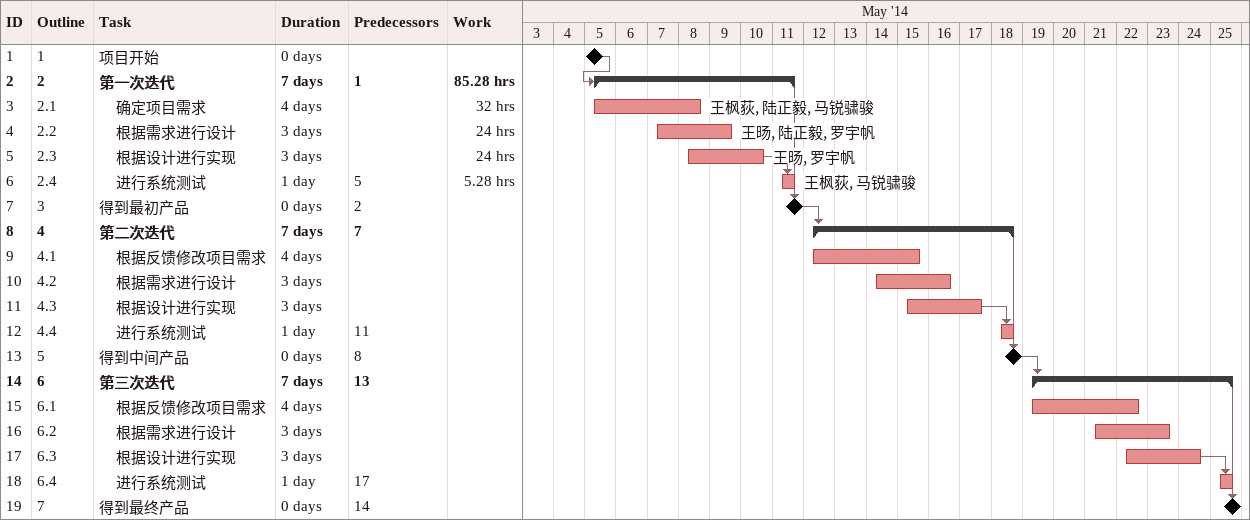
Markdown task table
| ID | WBS | Task | Duration | Start | Finish | Predecessors | Resources | Work (h) |
|---|---|---|---|---|---|---|---|---|
| 1 | 1 | 项目开始 | 0d | 2014-05-05 | 2014-05-05 |  |  |  |
| 2 | 2 | **第一次迭代** | 7d | 2014-05-05 | 2014-05-11 | 1 |  | 85.28 |
| 3 | 2.1 | 确定项目需求 | 4d | 2014-05-05 | 2014-05-08 |  | 王枫荻, 陆正毅, 马锐骕骏 | 32 |
| 4 | 2.2 | 根据需求进行设计 | 3d | 2014-05-07 | 2014-05-09 |  | 王旸, 陆正毅, 罗宇帆 | 24 |
| 5 | 2.3 | 根据设计进行实现 | 3d | 2014-05-08 | 2014-05-10 |  | 王旸, 罗宇帆 | 24 |
| 6 | 2.4 | 进行系统测试 | 1d | 2014-05-11 | 2014-05-11 | 5 | 王枫荻, 马锐骕骏 | 5.28 |
| 7 | 3 | 得到最初产品 | 0d | 2014-05-11 | 2014-05-11 | 2 |  |  |
| 8 | 4 | **第二次迭代** | 7d | 2014-05-12 | 2014-05-18 | 7 |  |  |
| 9 | 4.1 | 根据反馈修改项目需求 | 4d | 2014-05-12 | 2014-05-15 |  |  |  |
| 10 | 4.2 | 根据需求进行设计 | 3d | 2014-05-14 | 2014-05-16 |  |  |  |
| 11 | 4.3 | 根据设计进行实现 | 3d | 2014-05-15 | 2014-05-17 |  |  |  |
| 12 | 4.4 | 进行系统测试 | 1d | 2014-05-18 | 2014-05-18 | 11 |  |  |
| 13 | 5 | 得到中间产品 | 0d | 2014-05-18 | 2014-05-18 | 8 |  |  |
| 14 | 6 | **第三次迭代** | 7d | 2014-05-19 | 2014-05-25 | 13 |  |  |
| 15 | 6.1 | 根据反馈修改项目需求 | 4d | 2014-05-19 | 2014-05-22 |  |  |  |
| 16 | 6.2 | 根据需求进行设计 | 3d | 2014-05-21 | 2014-05-23 |  |  |  |
| 17 | 6.3 | 根据设计进行实现 | 3d | 2014-05-22 | 2014-05-24 |  |  |  |
| 18 | 6.4 | 进行系统测试 | 1d | 2014-05-25 | 2014-05-25 | 17 |  |  |
| 19 | 7 | 得到最终产品 | 0d | 2014-05-25 | 2014-05-25 | 14 |  |  |
